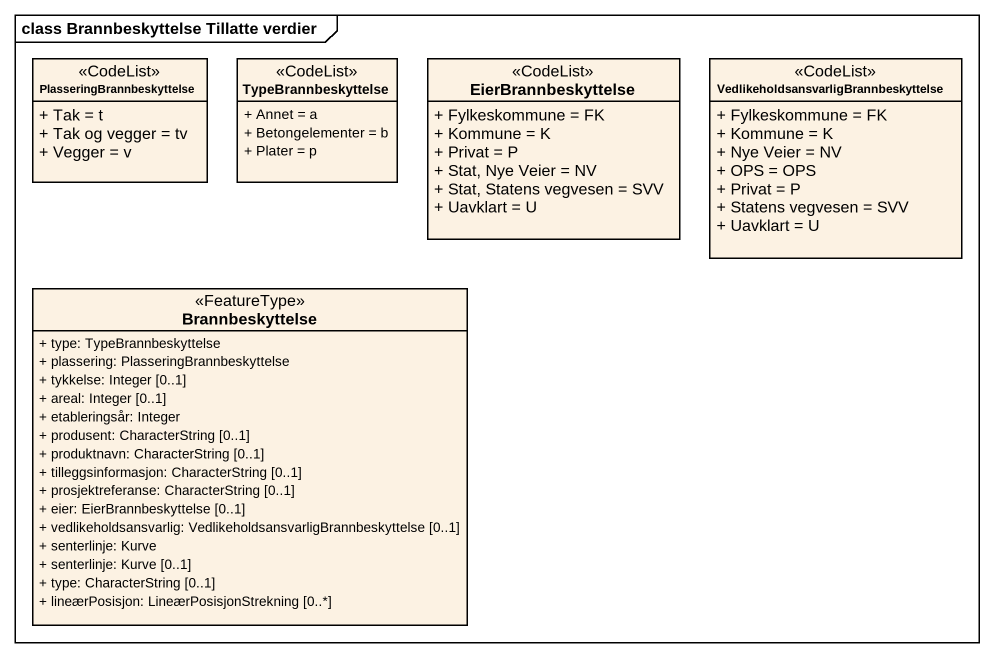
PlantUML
@startuml
mainframe class Brannbeskyttelse Tillatte verdier
hide circle
hide empty members
skinparam classAttributeIconSize 0
class PlasseringBrannbeskyttelse <<CodeList>> {
  + Tak = t
  + Tak og vegger = tv
  + Vegger = v
}
class TypeBrannbeskyttelse <<CodeList>> {
  + Annet = a
  + Betongelementer = b
  + Plater = p
}
class EierBrannbeskyttelse <<CodeList>> {
  + Fylkeskommune = FK
  + Kommune = K
  + Privat = P
  + Stat, Nye Veier = NV
  + Stat, Statens vegvesen = SVV
  + Uavklart = U
}
class "VedlikeholdsansvarligBrannbeskyttelse" as VedlikeholdsansvarligBrannbe <<CodeList>> {
  + Fylkeskommune = FK
  + Kommune = K
  + Nye Veier = NV
  + OPS = OPS
  + Privat = P
  + Statens vegvesen = SVV
  + Uavklart = U
}
class Brannbeskyttelse <<FeatureType>> {
  + type: TypeBrannbeskyttelse
  + plassering: PlasseringBrannbeskyttelse
  + tykkelse: Integer [0..1]
  + areal: Integer [0..1]
  + etableringsår: Integer
  + produsent: CharacterString [0..1]
  + produktnavn: CharacterString [0..1]
  + tilleggsinformasjon: CharacterString [0..1]
  + prosjektreferanse: CharacterString [0..1]
  + eier: EierBrannbeskyttelse [0..1]
  + vedlikeholdsansvarlig: VedlikeholdsansvarligBrannbeskyttelse [0..1]
  + senterlinje: Kurve
  + senterlinje: Kurve [0..1]
  + type: CharacterString [0..1]
  + lineærPosisjon: LineærPosisjonStrekning [0..*]
}
@enduml
